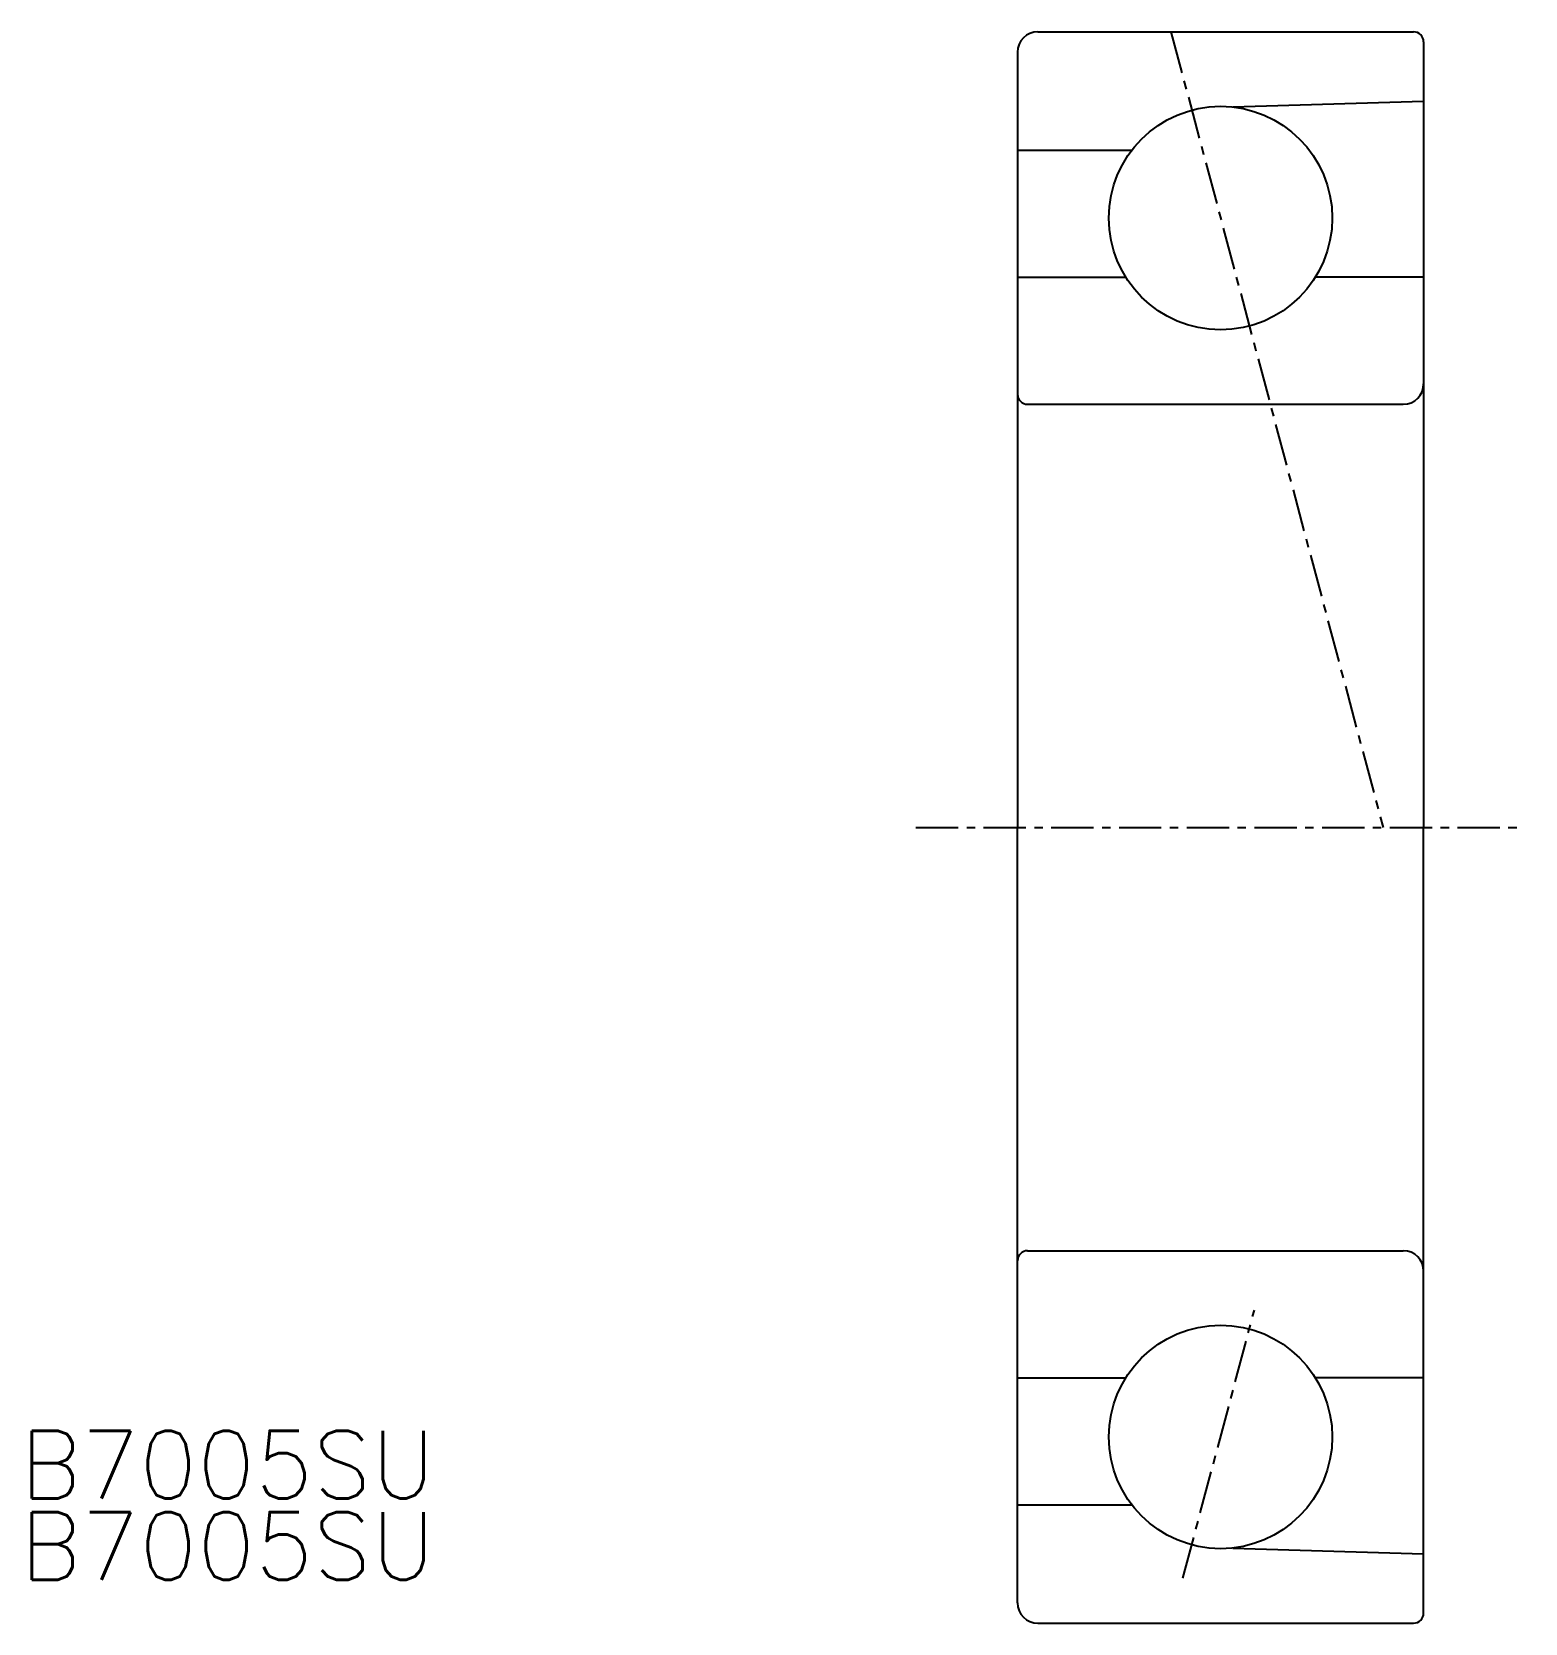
# Model space of a CAD drawing. Extents: x -29.1 to 15, y -23.5 to 23.5.
import ezdxf

# ---------------------------------------------------------------- set-up
doc = ezdxf.new("R2010")
doc.units = 0
doc.linetypes.add('CENTER', pattern=[2, 1.25, -0.25, 0.25, -0.25])
doc.layers.get('0').update_dxf_attribs({"linetype": 'CONTINUOUS'})
doc.layers.add('CENTER', color=1, linetype='CENTER')
doc.styles.get("Standard").update_dxf_attribs({"font": 'txt', "bigfont": 'bigfont.shx'})

msp = doc.modelspace()

# ---------------------------------------------------------------- linework, layer by layer
at = {"color": 7, "linetype": 'CONTINUOUS'}
for p, q in [((0.6, 23.5), (11.7, 23.5)), ((12, 23.2), (12, 0)), ((0, 22.9), (0, 0)), ((6.365, 21.28), (12, 21.45)), ((0, 20), (3.375, 20)), ((0, 16.25), (3.202, 16.25)), ((12, 16.25), (8.798, 16.25)), ((0.3, 12.5), (11.4, 12.5)), ((0, -22.9), (0, 0)), ((12, -23.2), (12, 0)), ((0.3, -12.5), (11.4, -12.5)), ((0, -16.25), (3.202, -16.25)), ((12, -16.25), (8.798, -16.25)), ((0, -20), (3.375, -20)), ((6.365, -21.28), (12, -21.45)), ((0.6, -23.5), (11.7, -23.5))]:
    msp.add_line(p, q, dxfattribs=at)
for centre in [(6, 18), (6, -18)]:
    msp.add_circle(centre, 3.3, dxfattribs=at)
for centre, radius, start, end in [((0.6, 22.9), 0.6, 90, 180), ((11.7, 23.2), 0.3, 0, 90), ((0.3, 12.8), 0.3, 180, 270), ((11.4, 13.1), 0.6, 270, 0), ((0.3, -12.8), 0.3, 90, 180), ((11.4, -13.1), 0.6, 0, 90), ((0.6, -22.9), 0.6, 180, 270), ((11.7, -23.2), 0.3, 270, 0)]:
    msp.add_arc(centre, radius, start, end, dxfattribs=at)
at = {"layer": 'CENTER', "color": 1, "linetype": 'CENTER'}
for p, q in [((4.533, 23.5), (10.8, 0)), ((-3, 0), (15, 0)), ((4.887, -22.174), (6.998, -14.257))]:
    msp.add_line(p, q, dxfattribs=at)

# ---------------------------------------------------------------- texts
at = {"color": 7, "linetype": 'CONTINUOUS'}
for p in [(-29.464, -19.817), (-29.464, -22.217)]:
    msp.add_text('B7005SU', height=2, dxfattribs=at).set_placement(p)

doc.saveas('drawing.dxf')
